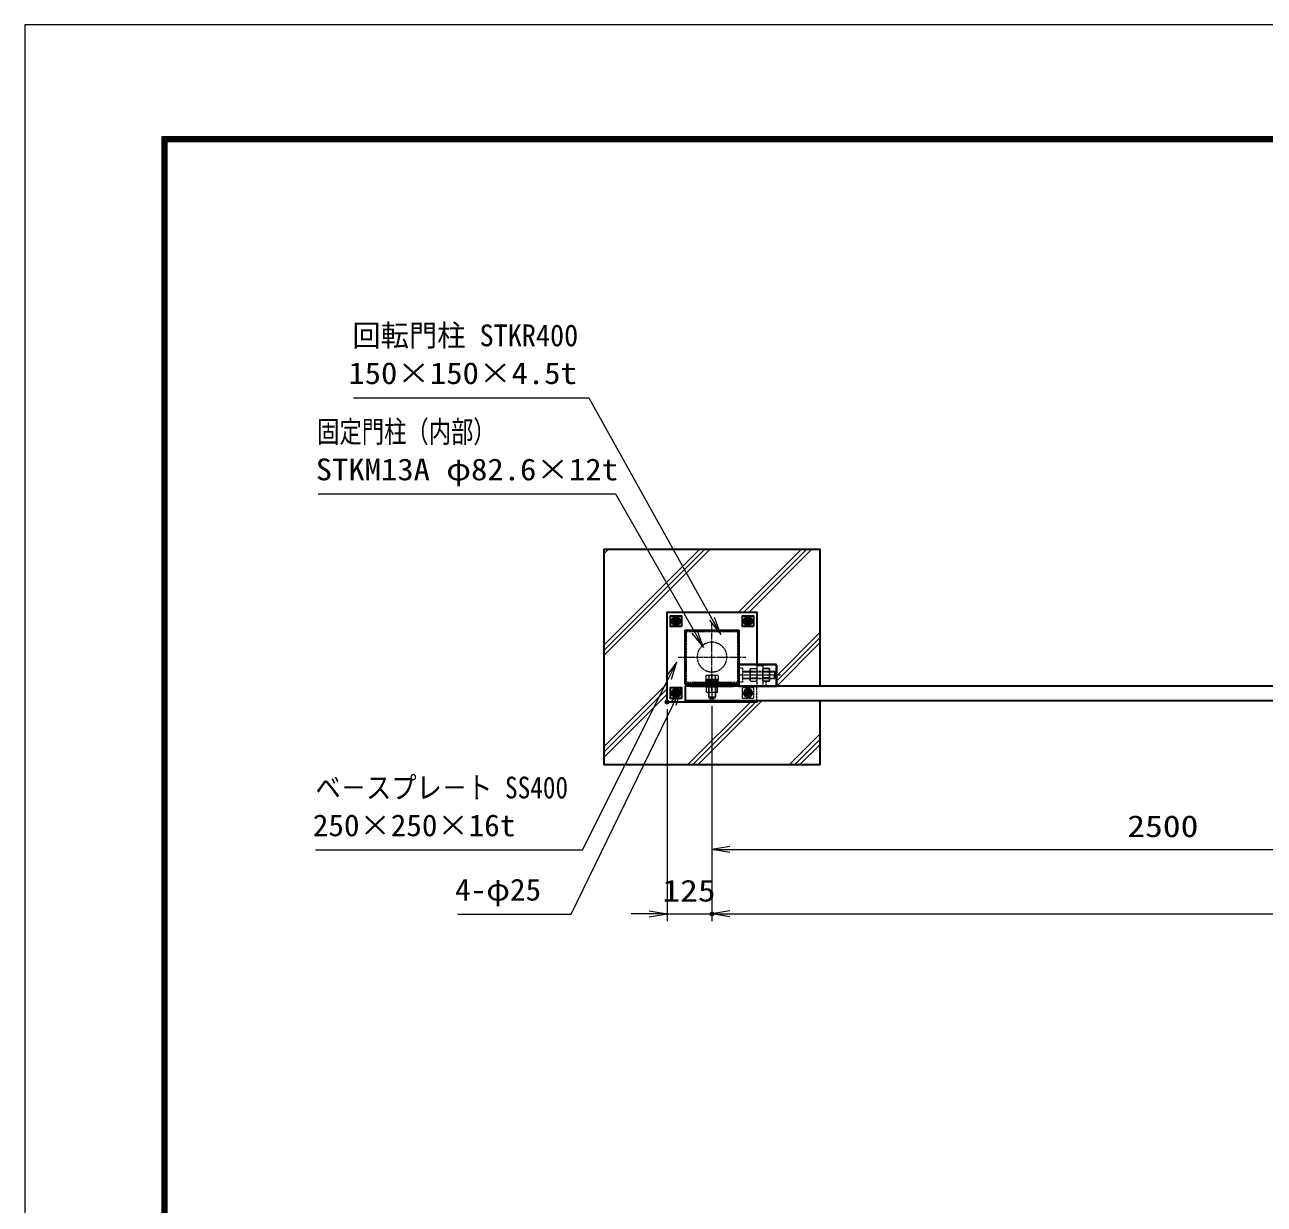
# Model space of a CAD drawing. Units: millimetres, scale not verified. Extents: x -5940 to 5940, y -4200 to 4200.
# Drawn here: x -5940 to -2496, y 922 to 4200 of the extents above; entities that cross this region are included whole.
import ezdxf
from ezdxf.enums import TextEntityAlignment as Align

# ---------------------------------------------------------------- set-up
doc = ezdxf.new("R2010")
doc.units = ezdxf.units.MM
doc.header["$LTSCALE"] = 20
doc.header["$PDMODE"] = 32
doc.header["$PDSIZE"] = 10
for name, pattern in [('DASHED', [7.5, 6, -1.5]), ('USER1', [18, 12, -1.5, 3, -1.5]), ('USER2', [9, 6, -0.75, 1.5, -0.75]), ('USER3', [3.75, 3, -0.75])]:
    doc.linetypes.add(name, pattern=pattern)
for name, color, linetype, lineweight in [('0-0_D-TTL', 7, 'Continuous', 18), ('0-1_外形線', 7, 'Continuous', 35), ('0-2_軸線', 200, 'USER1', 15), ('0-5_寸法線', 4, 'Continuous', 18), ('0-6_0', 7, 'Continuous', 18), ('0-9_隠れ線', 140, 'DASHED', 18), ('0-A_ハッチング', 253, 'Continuous', 13), ('0-B_AM_3N', 140, 'USER3', 25), ('0-C_AM_7N', 6, 'USER2', 18), ('0-D_AM_0N', 7, 'Continuous', 50), ('0-E_AM_4N', 4, 'Continuous', 25)]:
    doc.layers.add(name, color=color, linetype=linetype, lineweight=lineweight)
doc.layers.add('0-7_Defpoints', color=7, linetype='Continuous')
doc.styles.add('ＭＳ ゴシック', font='')
doc.styles.get('ＭＳ ゴシック').set_extended_font_data('MS Gothic')

# ---------------------------------------------------------------- blocks, each defined once
blk = doc.blocks.new('_Open')
at = {"layer": '0-6_0'}
blk.add_line((-20, 3.333), (0, 0), dxfattribs=at)
blk.add_lwpolyline([(-20, -3.333), (0, 0), (-20, 0)], dxfattribs=at)
blk = doc.blocks.new('S20')
at = {"layer": '0-5_寸法線'}
for points in [[(-16373782.8, 58054937.1), (-16360714.8, 58054937.1), (-16353863.3, 58042644.4), (-16353376.5, 58041770.9)], [(-16354008.9, 58042563.3), (-16353376.5, 58041770.9), (-16353717.8, 58042725.5)]]:
    blk.add_lwpolyline(points, dxfattribs=at)
at = {"layer": '0-5_寸法線', "color": 254, "style": 'ＭＳ ゴシック'}
for s, width, p in [('回転門柱 STKR400', 0.95, (-16373846.4, 58057433.9)), ('150×150×4.5t', 1.1, (-16374070.8, 58055333.9))]:
    blk.add_text(s, height=1212, dxfattribs=dict(at, width=width)).set_placement(p, align=Align.BOTTOM_LEFT)
blk = doc.blocks.new('S21')
at = {"layer": '0-5_寸法線'}
for points in [[(-16375741.7, 58049586.2), (-16359217.7, 58049586.2), (-16354838.7, 58041927), (-16354342.4, 58041058.8)], [(-16354983.4, 58041844.2), (-16354342.4, 58041058.8), (-16354694, 58042009.7)]]:
    blk.add_lwpolyline(points, dxfattribs=at)
at = {"layer": '0-5_寸法線', "color": 254, "style": 'ＭＳ ゴシック'}
for s, width, p in [('固定門柱（内部）', 0.75, (-16375805.3, 58052083.1)), ('STKM13A φ82.6×12t', 1.1, (-16375885.7, 58049983.1))]:
    blk.add_text(s, height=1212, dxfattribs=dict(at, width=width)).set_placement(p, align=Align.BOTTOM_LEFT)
blk = doc.blocks.new('S22')
at = {"layer": '0-5_寸法線'}
for points in [[(-16375902.3, 58029800.4), (-16361058.3, 58029800.4), (-16356263.1, 58039366.9), (-16355815, 58040260.9)], [(-16356114.1, 58039292.2), (-16355815, 58040260.9), (-16356412.1, 58039441.6)]]:
    blk.add_lwpolyline(points, dxfattribs=at)
at = {"layer": '0-5_寸法線', "color": 254, "style": 'ＭＳ ゴシック'}
for s, width, p in [('ベ－スプレ－ト SS400', 0.85, (-16375902.3, 58032297.2)), ('250×250×16t', 1.05, (-16376046.3, 58030197.2))]:
    blk.add_text(s, height=1212, dxfattribs=dict(at, width=width)).set_placement(p, align=Align.BOTTOM_LEFT)
blk = doc.blocks.new('S23')
at = {"layer": '0-5_寸法線'}
for points in [[(-16367992.6, 58026224.6), (-16361683, 58026224.6), (-16355999.4, 58037921.5), (-16355562.3, 58038820.9)], [(-16355849.5, 58037848.6), (-16355562.3, 58038820.9), (-16356149.3, 58037994.3)]]:
    blk.add_lwpolyline(points, dxfattribs=at)
at = {"layer": '0-5_寸法線', "color": 254, "style": 'ＭＳ ゴシック', "width": 1.05}
blk.add_text('4-φ25', height=1212, dxfattribs=at).set_placement((-16368136.6, 58026621.5), align=Align.BOTTOM_LEFT)
blk = doc.blocks.new('U9')
at = {"layer": '0-2_軸線', "linetype": 'USER2'}
blk.add_line((0, -945.5), (0, -2320.5), dxfattribs=at)
at = {"layer": '0-9_隠れ線', "linetype": 'USER3'}
for p, q in [((-346.5, -1034.8), (-300, -1008)), ((-346.5, -1034.8), (-346.5, -1242)), ((-346.5, -1242), (-281.9, -1242)), ((300, -1008), (-300, -1008)), ((-281.9, -1242), (281.9, -1242)), ((-281.9, -1242), (-281.9, -1258)), ((-200, -1258), (-281.9, -1258)), ((-200, -1258), (-200, -1283)), ((200, -1258), (-200, -1258)), ((-172.9, -1408), (-200, -1283)), ((-200, -1408), (-200, -1283)), ((-173.3, -1034.8), (-173.3, -1242)), ((172.9, -1408), (200, -1283)), ((173.3, -1034.8), (173.3, -1242)), ((200, -1258), (200, -1283)), ((200, -1408), (200, -1283)), ((281.9, -1242), (346.5, -1242)), ((346.5, -1034.8), (300, -1008)), ((346.5, -1034.8), (346.5, -1242)), ((-200, -1408), (-200, -2227.3)), ((-200, -1408), (200, -1408)), ((-172.9, -1408), (-172.9, -2254.4)), ((172.9, -1408), (172.9, -2254.4)), ((200, -1408), (200, -2227.3)), ((-200, -2227.3), (200, -2227.3)), ((-169.3, -2258), (-200, -2227.3)), ((-169.3, -2258), (169.3, -2258)), ((200, -2227.3), (169.3, -2258))]:
    blk.add_line(p, q, dxfattribs=at)
blk.add_lwpolyline([(281.9, -1242), (281.9, -1258), (200, -1258)], dxfattribs=at)
for centre, radius, start, end in [((-259.9, -1161.1), 153.1, 55.55313, 115.55313), ((0, -1580.7), 572.7, 72.38753, 107.61247), ((259.9, -1161.1), 153.1, 64.44687, 124.44687)]:
    blk.add_arc(centre, radius, start, end, dxfattribs=at)
blk = doc.blocks.new('U10')
at = {"layer": '0-2_軸線', "linetype": 'USER2'}
blk.add_line((0, -1252.9), (0, -1365.1), dxfattribs=at)
at = {"layer": '0-9_隠れ線', "linetype": 'USER3'}
for p, q in [((-338, -1258), (16.7, -1258)), ((-338, -1360), (-338, -1258)), ((-338, -1360), (-20.4, -1360)), ((-20.4, -1360), (16.7, -1258)), ((20.4, -1360), (57.5, -1258)), ((20.4, -1360), (338, -1360)), ((57.5, -1258), (338, -1258)), ((338, -1258), (338, -1360))]:
    blk.add_line(p, q, dxfattribs=at)
blk = doc.blocks.new('U11')
at = {"layer": '0-2_軸線', "linetype": 'USER2'}
blk.add_line((0, -1357), (0, -1423), dxfattribs=at)
at = {"layer": '0-9_隠れ線', "linetype": 'USER3'}
for p, q in [((-370, -1360), (370, -1360)), ((-370, -1420), (-370, -1360)), ((370, -1360), (370, -1420)), ((370, -1420), (-370, -1420))]:
    blk.add_line(p, q, dxfattribs=at)
blk = doc.blocks.new('U12')
at = {"layer": '0-B_AM_3N'}
for p, q in [((-3173.2, -643.5), (-3200, -690)), ((-2846.8, -643.5), (-3173.2, -643.5)), ((-2846.8, -643.5), (-2820, -690)), ((-3200, -690), (-3200, -1290)), ((-3173.2, -1336.5), (-3200, -1290)), ((-2846.8, -816.7), (-3173.2, -816.7)), ((-2846.8, -1163.3), (-3173.2, -1163.3)), ((-2846.8, -1336.5), (-3173.2, -1336.5)), ((-2846.8, -1336.5), (-2820, -1290)), ((-2820, -690), (-2820, -1290))]:
    blk.add_line(p, q, dxfattribs=at)
for centre, radius, start, end in [((-3046.8, -730.1), 153.2, 154.43847, 214.43847), ((-2973.2, -730.1), 153.2, 325.56153, 25.56153), ((-2627.6, -990), 572.4, 162.38303, 197.61697), ((-3046.8, -1249.9), 153.2, 145.56153, 205.56153), ((-2973.2, -1249.9), 153.2, 334.43847, 34.43847), ((-3392.4, -990), 572.4, 342.38303, 17.61697)]:
    blk.add_arc(centre, radius, start, end, dxfattribs=at)
at = {"layer": '0-C_AM_7N'}
blk.add_line((-2801, -990), (-3219, -990), dxfattribs=at)
blk = doc.blocks.new('U13')
at = {"layer": '0-2_軸線', "linetype": 'USER2'}
blk.add_line((-2101, -990), (-2519, -990), dxfattribs=at)
at = {"layer": '0-9_隠れ線', "linetype": 'USER3'}
for p, q in [((-2473.2, -643.5), (-2500, -690)), ((-2146.8, -643.5), (-2473.2, -643.5)), ((-2146.8, -643.5), (-2120, -690)), ((-2500, -690), (-2500, -1290)), ((-2473.2, -1336.5), (-2500, -1290)), ((-2146.8, -816.7), (-2473.2, -816.7)), ((-2146.8, -1163.3), (-2473.2, -1163.3)), ((-2146.8, -1336.5), (-2473.2, -1336.5)), ((-2146.8, -1336.5), (-2120, -1290)), ((-2120, -690), (-2120, -1290))]:
    blk.add_line(p, q, dxfattribs=at)
for centre, radius, start, end in [((-2346.8, -730.1), 153.2, 154.43847, 214.43847), ((-2273.2, -730.1), 153.2, 325.56153, 25.56153), ((-1927.6, -990), 572.4, 162.38303, 197.61697), ((-2346.8, -1249.9), 153.2, 145.56153, 205.56153), ((-2273.2, -1249.9), 153.2, 334.43847, 34.43847), ((-2692.4, -990), 572.4, 342.38303, 17.61697)]:
    blk.add_arc(centre, radius, start, end, dxfattribs=at)
blk = doc.blocks.new('A$C349E2BCA')
at = {"layer": '0-1_外形線'}
for p, q in [((1355.1, 581.1), (-744.9, 581.1)), ((-744.9, 581.1), (-744.9, -588.9)), ((-714.9, -618.9), (1355.1, -618.9))]:
    blk.add_line(p, q, dxfattribs=at)
blk.add_lwpolyline([(1355.1, -618.9), (1355.1, 581.1), (-744.9, 581.1)], dxfattribs=at)
blk.add_arc((-714.9, -588.9), 30, 180, 270, dxfattribs=at)
at = {"layer": '0-9_隠れ線'}
for p, q in [((-714.9, 581.1), (-714.9, -588.9)), ((-714.9, -588.9), (1355.1, -588.9))]:
    blk.add_line(p, q, dxfattribs=at)
blk = doc.blocks.new('U14')
at = {"layer": '0-C_AM_7N'}
for p, q in [((-2000, 2228.6), (-2000, 1771.4)), ((-2228.6, 2000), (-1771.4, 2000))]:
    blk.add_line(p, q, dxfattribs=at)
at = {"layer": '0-D_AM_0N'}
blk.add_lwpolyline([(-2180, 1896.1), (-2000, 1792.2), (-1820, 1896.1), (-1820, 2103.9), (-2000, 2207.8), (-2180, 2103.9)], close=True, dxfattribs=at)
for radius in [180, 101.1]:
    blk.add_circle((-2000, 2000), radius, dxfattribs=at)
at = {"layer": '0-E_AM_4N'}
blk.add_arc((-2000, 2000), 120, 260, 170, dxfattribs=at)
blk = doc.blocks.new('U15')
at = {"layer": '0-C_AM_7N'}
for p, q in [((2000, 2228.6), (2000, 1771.4)), ((1771.4, 2000), (2228.6, 2000))]:
    blk.add_line(p, q, dxfattribs=at)
at = {"layer": '0-D_AM_0N'}
blk.add_lwpolyline([(1820, 1896.1), (2000, 1792.2), (2180, 1896.1), (2180, 2103.9), (2000, 2207.8), (1820, 2103.9)], close=True, dxfattribs=at)
for radius in [180, 101.1]:
    blk.add_circle((2000, 2000), radius, dxfattribs=at)
at = {"layer": '0-E_AM_4N'}
blk.add_arc((2000, 2000), 120, 260, 170, dxfattribs=at)
blk = doc.blocks.new('U16')
at = {"layer": '0-C_AM_7N'}
for p, q in [((1771.4, -2000), (2228.6, -2000)), ((2000, -1771.4), (2000, -2228.6))]:
    blk.add_line(p, q, dxfattribs=at)
at = {"layer": '0-D_AM_0N'}
blk.add_lwpolyline([(1820, -2103.9), (2000, -2207.8), (2180, -2103.9), (2180, -1896.1), (2000, -1792.2), (1820, -1896.1)], close=True, dxfattribs=at)
for radius in [180, 101.1]:
    blk.add_circle((2000, -2000), radius, dxfattribs=at)
at = {"layer": '0-E_AM_4N'}
blk.add_arc((2000, -2000), 120, 260, 170, dxfattribs=at)
blk = doc.blocks.new('U17')
at = {"layer": '0-2_軸線', "linetype": 'USER2'}
for p, q in [((-2228.6, -2000), (-1771.4, -2000)), ((-2000, -1771.4), (-2000, -2228.6))]:
    blk.add_line(p, q, dxfattribs=at)
at = {"layer": '0-9_隠れ線', "linetype": 'USER3'}
blk.add_lwpolyline([(-2180, -2103.9), (-2000, -2207.8), (-1820, -2103.9), (-1820, -1896.1), (-2000, -1792.2), (-2180, -1896.1)], close=True, dxfattribs=at)
for radius in [180, 101.1]:
    blk.add_circle((-2000, -2000), radius, dxfattribs=at)
blk.add_arc((-2000, -2000), 120, 260, 170, dxfattribs=at)
blk = doc.blocks.new('A$C3E275C80')
at = {"layer": '0-1_外形線'}
for p, q in [((1500, 1500), (-1500, 1500)), ((-1500, 1500), (-1500, -1500)), ((1500, -1500), (1500, 1500)), ((-1500, -1500), (1500, -1500))]:
    blk.add_line(p, q, dxfattribs=at)
blk.add_lwpolyline([(-2500, -2420), (-2500, -2500), (2500, -2500), (2500, 2500), (-2500, 2500), (-2500, -420)], dxfattribs=at)
for points in [[(-2300, 1700), (-1700, 1700), (-1700, 2300), (-2300, 2300)], [(1700, 1700), (2300, 1700), (2300, 2300), (1700, 2300)], [(-1200, -1500), (1200, -1500), (1200, -1620), (-1200, -1620)], [(1700, -2300), (2300, -2300), (2300, -1700), (1700, -1700)]]:
    blk.add_lwpolyline(points, close=True, dxfattribs=at)
at = {"layer": '0-2_軸線'}
for p, q in [((0, -1875), (0, 1875)), ((0, -1875), (0, 1875)), ((1875, 0), (-1875, 0)), ((1875, 0), (-1875, 0)), ((-1410.3, -990), (-3840.3, -990))]:
    blk.add_line(p, q, dxfattribs=at)
at = {"layer": '0-9_隠れ線'}
for p, q in [((1420, 1420), (-1420, 1420)), ((-1420, 1420), (-1420, -1420)), ((1420, -1420), (1420, 1420)), ((-2820, -490), (-2820, -1620)), ((-2820, -490), (-2500, -490)), ((-2500, -490), (-2500, -1620)), ((-1700, -590), (-1700, -1390)), ((-1500, -590), (-1700, -590)), ((-3475, -790), (-3500, -815)), ((-1700, -815), (-3500, -815)), ((-3500, -815), (-3500, -990)), ((-1700, -1165), (-3500, -1165)), ((-3475, -790), (-3475, -990)), ((-1700, -790), (-3475, -790)), ((-3475, -1190), (-3475, -990)), ((-3000, -1336.4), (-3000, -1620)), ((-2500, -2420), (-2500, -1620)), ((-1700, -1390), (-1500, -1390)), ((-1420, -1420), (1420, -1420)), ((-300, -1666), (300, -1666)), ((-300, -1966), (-300, -1666)), ((-300, -1966), (300, -1966)), ((300, -1966), (300, -1666))]:
    blk.add_line(p, q, dxfattribs=at)
blk.add_lwpolyline([(-1700, -1190), (-3475, -1190), (-3500, -1165), (-3500, -990)], dxfattribs=at)
blk.add_lwpolyline([(-2300, -2300), (-1700, -2300), (-1700, -1700), (-2300, -1700)], close=True, dxfattribs=at)
for centre, radius in [((-2000, 2000), 250), ((2000, 2000), 250), ((0, 0), 826), ((-2000, -2000), 250), ((2000, -2000), 250)]:
    blk.add_circle(centre, radius, dxfattribs=at)
at = {"layer": '0-1_外形線', "xscale": -1, "rotation": 180}
blk.add_blockref('A$C349E2BCA', (-2855.1, -1038.9), dxfattribs=at)
at = {"layer": '0-9_隠れ線'}
for name in ['U13', 'U11', 'U9', 'U10', 'U17']:
    blk.add_blockref(name, (0, 0), dxfattribs=at)
at = {"layer": '0-B_AM_3N'}
blk.add_blockref('U12', (0, 0), dxfattribs=at)
at = {"layer": '0-D_AM_0N'}
for name in ['U14', 'U15', 'U16']:
    blk.add_blockref(name, (0, 0), dxfattribs=at)

msp = doc.modelspace()

# ---------------------------------------------------------------- linework, layer by layer
at = {"layer": '0-0_D-TTL'}
for points in [[(-5940, -4200), (5940, -4200), (5940, 4200), (-5940, 4200)], [(-5558.14, 3889.71), (5558.14, 3889.71), (5558.14, -3888.86), (-5558.14, -3888.86)], [(-5554.61, 3886.18), (5554.61, 3886.18), (5554.61, -3885.32), (-5554.61, -3885.32)], [(-5551.07, 3882.64), (5551.07, 3882.64), (5551.07, -3881.79), (-5551.07, -3881.79)], [(-5547.54, 3879.11), (5547.54, 3879.11), (5547.54, -3878.25), (-5547.54, -3878.25)], [(-5544, 3875.57), (5544, 3875.57), (5544, -3874.71), (-5544, -3874.71)]]:
    msp.add_lwpolyline(points, close=True, dxfattribs=at)
at = {"layer": '0-1_外形線'}
msp.add_lwpolyline([(-3730.36, 2321.58), (-3730.36, 2142.58), (-4330.36, 2142.58), (-4330.36, 2742.58), (-3730.36, 2742.58), (-3730.36, 2361.58)], dxfattribs=at)
msp.add_lwpolyline([(-1532.86, 2361.58), (-4105.36, 2361.58), (-4105.36, 2321.58), (-1532.86, 2321.58)], close=True, dxfattribs=at)
at = {"layer": '0-5_寸法線'}
for p, q in [((-4155.36, 2297.58), (-4155.36, 1708.51)), ((-4030.36, 2306.56), (-4030.36, 1887.67)), ((-4030.36, 2306.56), (-4030.36, 1708.51)), ((-4030.36, 2306.56), (-4030.36, 1708.51)), ((-3980.36, 1907.67), (-1580.36, 1907.67)), ((-4205.36, 1728.51), (-4255.36, 1728.51)), ((-4155.36, 1728.51), (-4030.36, 1728.51)), ((-3980.36, 1728.51), (919.64, 1728.51)), ((-3980.36, 1728.51), (-3930.36, 1728.51))]:
    msp.add_line(p, q, dxfattribs=at)
at = {"layer": '0-7_Defpoints'}
for p in [(-4155.36, 2317.58), (-4030.36, 2326.56), (-4030.36, 1728.51)]:
    msp.add_point(p, dxfattribs=at)
at = {"layer": '0-A_ハッチング'}
for p, q in [((-4330.36, 2476.54), (-4064.32, 2742.58)), ((-4330.36, 2462.04), (-4049.82, 2742.58)), ((-4330.36, 2730.38), (-4318.16, 2742.58)), ((-4330.36, 2447.54), (-4035.32, 2742.58)), ((-3956.47, 2567.58), (-3781.47, 2742.58)), ((-3941.97, 2567.58), (-3766.97, 2742.58)), ((-3927.47, 2567.58), (-3752.47, 2742.58)), ((-3850.36, 2390.86), (-3730.36, 2510.86)), ((-3850.36, 2376.36), (-3730.36, 2496.36)), ((-3850.36, 2361.86), (-3730.36, 2481.86)), ((-4330.36, 2193.7), (-4155.36, 2368.7)), ((-4330.36, 2179.2), (-4155.36, 2354.2)), ((-4330.36, 2164.7), (-4155.36, 2339.7)), ((-4098.63, 2142.58), (-3923.63, 2317.58)), ((-4084.13, 2142.58), (-3909.13, 2317.58)), ((-4069.63, 2142.58), (-3890.63, 2321.58)), ((-3905.36, 2321.36), (-3905.13, 2321.58)), ((-3815.79, 2142.58), (-3730.36, 2228.01)), ((-3801.29, 2142.58), (-3730.36, 2213.51)), ((-3786.79, 2142.58), (-3730.36, 2199.01))]:
    msp.add_line(p, q, dxfattribs=at)

# ---------------------------------------------------------------- block references
at = {"layer": '0-1_外形線', "xscale": -0.05, "yscale": 0.05}
msp.add_blockref('A$C3E275C80', (-4030.36, 2442.58), dxfattribs=at)
at = {"layer": '0-5_寸法線'}
for name, p, xscale, yscale in [('S20', (813662.76, -2899583.46), 0.05, 0.05), ('S21', (813662.76, -2899583.46), 0.05, 0.05), ('S22', (813662.76, -2899583.46), 0.05, 0.05), ('S23', (813662.76, -2899583.46), 0.05, 0.05), ('_Open', (-4155.36, 1728.51), 2.5, 2.5)]:
    msp.add_blockref(name, p, dxfattribs=dict(at, xscale=xscale, yscale=yscale))
at = {"layer": '0-5_寸法線', "xscale": 2.5, "yscale": 2.5, "rotation": 180}
for p in [(-4030.36, 1907.67), (-4030.36, 1728.51), (-4030.36, 1728.51)]:
    msp.add_blockref('_Open', p, dxfattribs=at)

# ---------------------------------------------------------------- texts
at = {"layer": '0-5_寸法線', "color": 254, "style": 'ＭＳ ゴシック', "width": 1.2}
for s, p in [('2500', (-2876.36, 1924.01)), ('125', (-4168.46, 1744.86))]:
    msp.add_text(s, height=60.56, dxfattribs=at).set_placement(p, align=Align.BOTTOM_LEFT)

doc.saveas('drawing.dxf')
